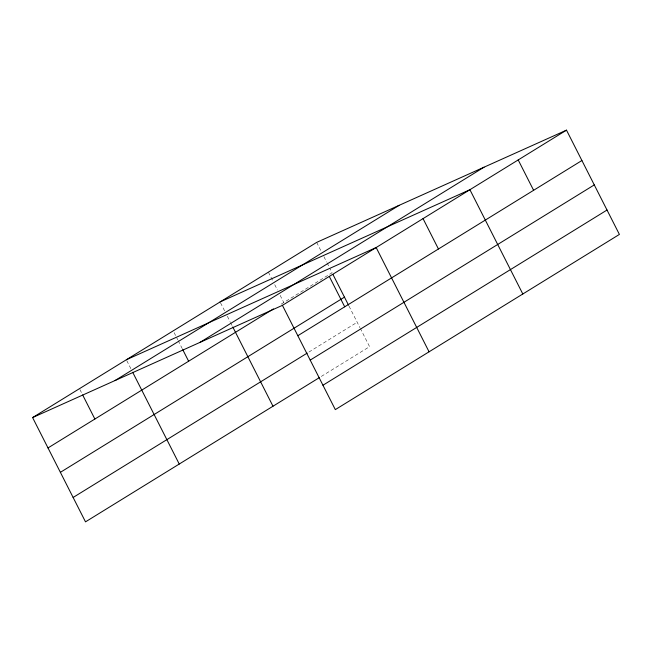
<?xml version="1.0" encoding="UTF-8"?>
<svg xmlns="http://www.w3.org/2000/svg" width="652" height="652" viewBox="0 0 652 652"><rect width="100%" height="100%" fill="white"/><g stroke="black" fill="none" stroke-linecap="round" stroke-linejoin="round"><path stroke-width="0.49" stroke-dasharray="3.26 2.44" d="M281.208 304.125L332.088 272.748L329.822 268.282M308.909 352.047L357.206 322.259M321.289 376.432L369.578 346.652L360.417 328.584M316.676 242.381L321.664 252.202M323.93 256.668L326.644 262.031M327.1 262.919L329.366 267.385M349.007 306.106L359.953 327.679M268.388 272.161L272.919 281.093M274.728 284.663L277.45 290.026M280.164 295.38L283.791 302.528M220.547 302.838L225.079 311.77M227.344 316.236L230.058 321.591M230.515 322.487L232.324 326.057M174.125 332.642L177.751 339.782M178.2 340.678L182.283 348.714M126.798 360.654L131.329 369.586M79.927 389.562L82.193 394.028"/><path stroke-width="0.98" d="M319.562 377.5L85.502 521.853L32.6 417.573L316.676 242.381L566.498 130.147L619.4 234.427L335.324 409.619L282.422 305.348L566.498 130.147M115.037 380.54L399.122 205.339M199.977 342.382L484.061 167.189M48.003 447.94L273.441 308.909M60.383 472.333L344.46 297.133M297.825 335.715L581.902 160.522M73.13 497.46L307.19 353.107M310.197 360.108L594.282 184.907M322.952 385.234L607.028 210.034M220.091 301.941L469.913 189.716L522.814 293.995M126.349 359.757L376.163 247.532L429.065 351.811M32.6 417.573L282.422 305.348M518.201 159.936L533.613 190.302M423.042 218.624L438.446 248.991M333.001 274.549L348.559 305.209M329.293 276.44L344.704 306.807M232.78 326.954L272.992 406.22M182.731 349.611L188.624 361.224M132.69 372.268L179.243 464.037M82.641 394.916L94.882 419.032"/></g></svg>
